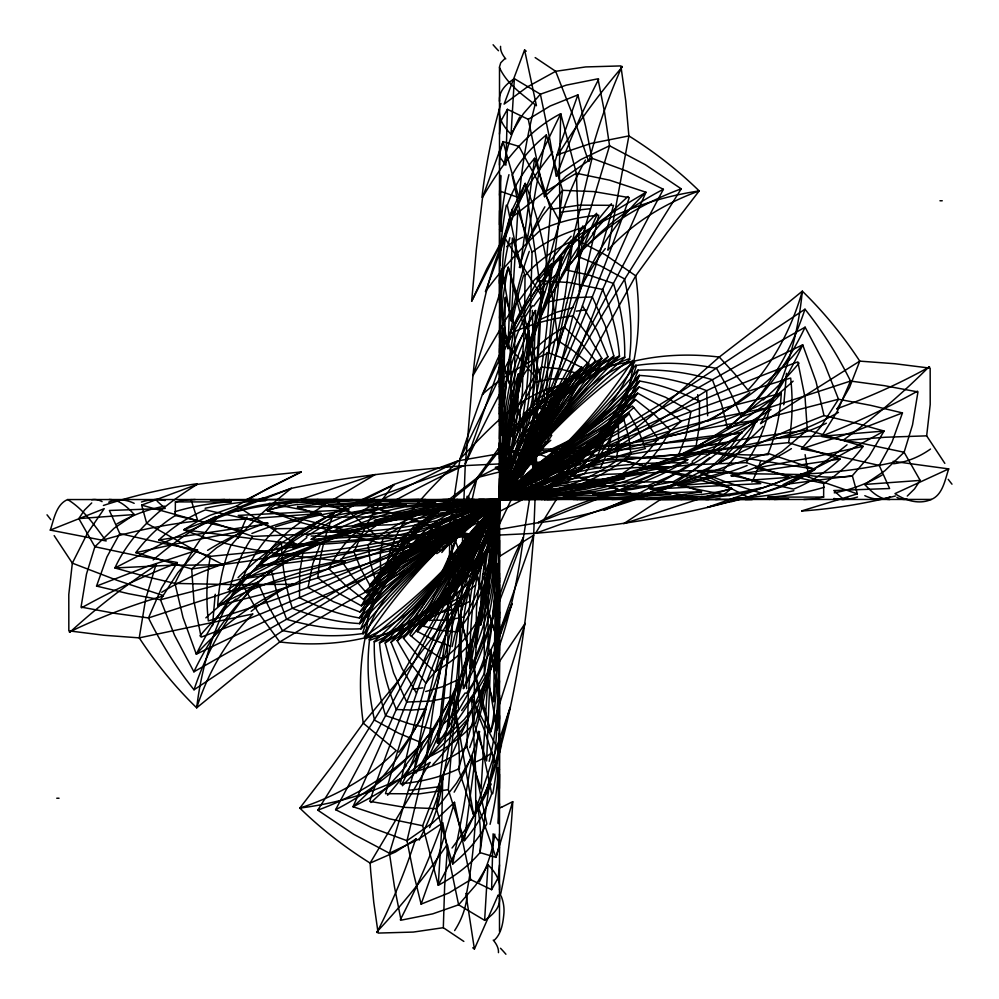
<?xml version="1.0" encoding="UTF-8"?>
<svg xmlns="http://www.w3.org/2000/svg" width="999" height="999" viewBox="0 0 999 999"><rect width="100%" height="100%" fill="white"/><g stroke="black" fill="none" stroke-linecap="round" stroke-linejoin="round"><path stroke-width="1.5" d="M499.5 164.348L499.5 165.085M499.5 898.763C500.149 908.341 491.958 915.571 484.64 920.329L458.616 904.807L449.013 858.853L442.807 822.851L418.394 839.322L389.448 853.233L353.658 834.29L317.782 810.164L395.092 686.575L454.208 584.403L452.197 572.951L451.598 561.688M499.5 742.132L499.5 752.384L471.565 697.739L475.499 768.968L475.849 812.861M499.5 635.664L498.938 680.694L497.165 708.591A715.097 453.608 5.1 0 1 489.148 761.325M499.5 628.908L499.5 624.4M499.5 594.967L499.5 573.164M499.5 578.858L499.5 577.909M499.5 560.239L498.838 621.59L495.704 670.666L488.136 647.065L487.962 601.136L490.759 555.394C485.027 577.122 476.136 598.064 463.911 616.932L447.602 620.117L428.983 620.329M499.5 527.959L499.063 592.557L497.09 638.998L462.674 532.504L465.297 463.786C472.639 391.783 472.914 317.108 499.837 248.951M499.5 471.041L499.512 446.128M499.5 438.761L500.162 377.41L503.296 328.334L510.864 351.935L511.038 397.864L508.241 443.606C513.973 421.878 522.864 400.936 535.089 382.068L551.398 378.883L570.017 378.671M499.5 421.091L499.5 420.142M499.5 414.46L499.5 404.033M499.5 386.089L499.5 399.55M499.5 374.6L499.5 370.092M499.5 363.336L500.062 318.306L501.835 290.409A715.097 453.608 5.1 0 1 509.852 237.675M499.5 256.868L499.5 246.616L471.653 301.261L476.373 249.288L482.579 197.278L503.034 141.621L518.993 146.403L560.039 222.153L559.365 167.944L560.726 113.699C525.874 131.543 501.835 164.198 482.579 197.278M499.5 100.237C498.851 90.684 507.042 83.404 514.36 78.671L540.384 94.193L549.987 140.147L556.193 176.149L580.606 159.678L609.552 145.767L645.342 164.71L681.218 188.836L603.908 312.425L544.792 414.597L546.803 426.049L547.402 437.312M499.5 612.911L497.964 659.939L493.656 701.648L484.39 673.338L484.165 625.249L486.875 577.36C480.219 597.027 470.317 615.646 457.38 631.917L440.709 630.381L422.639 625.986L459.39 561.313L497.215 503.084M499.5 584.54L499.5 586.438M499.5 834.652L499.5 833.915M499.488 280.769L500.024 274.95L501.935 269.156L511.088 320.866L517.907 210.065L532.067 252.21L530.594 305.494L526.473 358.516C536.825 345.629 549.937 335.09 564.423 327.185L576.073 277.447L585.177 227.023C566.171 232.13 547.727 240.16 532.067 252.21M498.676 508.778L497.415 536.725L499.088 541.133L499.912 457.867L501.548 464.61L498.863 506.456M499.5 347.627L499.5 352.572M499.5 446.341L500.062 401.286L501.91 360.002L536.288 466.496L533.666 535.214C528.384 605.968 519.443 676.685 501.173 745.366M499.5 413.511L499.575 406.88L502.085 435.502C506.081 391.171 505.007 343.206 532.642 305.632M499.5 387.125C499.45 351.423 499.438 315.472 505.769 280.207A737.387 501.311 3.7 0 1 508.191 267.208L525.149 319.58L538.911 371.915M499.5 504.158L498.651 574.088C491.745 554.158 497.677 532.305 498.051 511.688A858.553 573.276 6.6 0 1 499.475 499.5A858.553 573.276 6.6 0 0 500.936 487.312C503.134 441.533 504.732 394.917 523.226 352.073L522.452 391.571L518.169 430.631L507.005 464.622L493.119 530.057L480.831 568.369L476.548 607.429L475.774 646.927C493.781 602.759 497.502 554.832 499.138 507.679M499.5 494.842L500.349 424.912L503.346 434.153L497.689 526.173L492.432 567.395L485.077 602.335C479.033 531.468 519.967 467.532 513.923 396.665C505.656 429.195 501.398 462.649 499.712 496.153M499.5 447.29L499.525 442.569L536.288 466.496C538.061 398.826 532.942 329.782 548.426 263.386A755.394 645.404 11.7 0 1 559.715 222.065M499.5 404.957L500.749 343.693L505.344 297.352L514.61 325.662L514.835 373.751L512.125 421.64C518.781 401.973 528.683 383.354 541.62 367.083L558.291 368.619L576.361 373.014L543.456 431.318L508.091 486.638M499.5 617.407L498.276 675.336L493.231 718.793A737.387 501.311 3.7 0 1 490.809 731.792L479.72 698.813A818.193 679.682 -9.4 0 0 472.764 664.235L461.026 620.254L462.674 532.504L479.458 581.593L497.09 638.998L533.666 535.214L499.475 556.431L499.5 551.71M499.5 594.043L499.288 627.459L495.404 592.857L490.971 633.204L484.39 673.338L473.489 694.03L461.65 710.526M499.5 651.373L499.5 646.428M499.5 612.849L499.5 611.875M499.912 457.867L499.088 541.133M499.512 718.231L498.976 724.05L497.065 729.844L487.912 678.134L481.093 788.935L466.933 746.79L468.406 693.506L472.527 640.484C462.175 653.371 449.063 663.91 434.577 671.815L422.927 721.553L413.823 771.977C432.829 766.87 451.273 758.84 466.933 746.79M493.656 701.648L495.404 592.857M505.344 297.352L503.596 406.143L499.712 371.541L499.5 385.177M499.5 318.107L500.699 302.547L507.942 348.688L509.453 339.485A754.095 593.606 10 0 1 523.563 275.274M499.5 680.893L498.301 696.453L491.058 650.312L489.547 659.515A754.095 593.606 10 0 1 475.437 723.726M442.757 777.322L441.533 831.33L438.274 885.301C453.871 876.847 468.506 866.195 480.007 852.597L489.547 783.204L464.872 834.64L438.274 885.301L422.664 825.761C442.532 770.878 468.868 718.843 492.245 665.521C508.578 624.475 517.657 581.281 523.414 537.599L538.748 441.695L550.761 378.284L566.595 302.922M499.5 195.242L500.661 175.374L500.774 231.056L499.5 229.683M499.5 224.75L499.662 210.427L499.5 302.784M499.5 283.454L499.488 280.994M499.45 504.82L499.388 508.066L499.987 490.559M499.488 587.387L499.425 592.12L496.915 563.498C492.919 607.829 493.993 655.794 466.358 693.368M499.5 715.546L499.512 718.006M499.5 774.25L499.338 788.573L499.5 695.304M499.5 803.758L498.339 823.626L498.226 767.944L499.5 769.405M499.463 503.221L499.537 495.779M499.55 494.18L499.575 490.996M499.5 134.091L500.799 121.279L507.392 109.316L528.271 119.331L544.505 196.716L565.946 176.448L591.995 158.292L626.922 171.179L663.386 189.298L539.335 422.814L544.08 440.447M499.5 346.628L500.037 336.725L537.137 378.708L508.279 267.22L473.026 375.562L503.733 323.276M499.5 652.372L498.963 662.275L525.124 623.401L490.721 731.78L461.026 620.254L457.367 671.965L451.048 730.931A750.524 639.747 7.5 0 1 443.057 777.384M499.5 864.909L498.201 877.721L491.608 889.684L470.729 879.669L454.495 802.284L433.054 822.552L407.005 840.708L372.078 827.821L335.614 809.702L459.665 576.186L454.92 558.553M499.5 478.496L499.675 494.917C502.16 439.36 502.46 381.368 528.946 330.831C530.057 390.06 521.003 450.025 497.415 504.645C476.773 556.443 469.093 612.637 470.054 668.169C496.54 617.632 496.84 559.64 499.325 504.083L499.5 520.504M463.836 941.42L443.319 927.696L444.642 886.263L447.639 845.329M507.392 109.316L505.894 165.147L500.499 158.017L499.5 150.936M496.915 563.498L495.704 670.666M502.085 435.502L503.296 328.334M491.608 889.684L493.106 833.853L498.501 840.983L499.5 848.064M434.153 696.503C449.687 641.221 449.325 583.291 449.725 526.348L460.002 459.016L472.352 422.527L482.43 394.305L497.002 360.177L517.532 317.02L532.055 290.384L537.949 280.569L548.963 267.807L566.845 249.438L579.67 237.787L600.212 221.278L614.785 210.989L645.991 192.258L609.715 180.207L576.336 173.239L542.594 193.369L513.261 216.271L536.026 164.635L560.726 113.699L576.336 173.239L578.733 232.38L579.657 291.546L568.131 317.545L558.316 344.081C551.76 289.735 545.329 234.69 525.212 183.391L512.175 209.778L504.02 236.688L486.788 268.881L471.653 301.261M499.325 504.083L498.026 606.755C487.874 576.46 495.866 542.02 497.802 510.776L492.944 534.49M499.675 494.917L500.974 392.245C511.126 422.54 503.134 456.98 501.198 488.224L506.056 464.51M500.974 392.245L498.026 606.755M499.862 265.697L501.061 246.79M499.138 733.303L497.939 752.21M491.058 650.312L486.638 760.938L473.963 723.351L474.537 671.578L477.872 620.017C468.906 635.302 456.83 648.713 442.744 659.452L425.986 648.438L409.827 634.964L450.774 571.391L484.665 521.59M507.942 348.688L512.362 238.062L525.037 275.649L524.463 327.422L521.128 378.983C530.094 363.698 542.17 350.287 556.256 339.548L573.014 350.562L589.173 364.036L552.385 421.303L519.567 470.117M499.063 507.317C500.886 462.412 504.27 417.082 518.256 374.063L517.957 401.873L516.308 424.9M499.937 491.683L499.887 492.794M195.242 499.5L185.302 500.012L175.374 501.91L175.287 515.546C159.803 525.112 146.653 538.111 135.814 552.647L191.708 568.955L247.602 561.163L303.122 551.473L299.675 573.151L299.5 597.689C318.369 607.205 338.499 614.422 359.378 617.944C390.184 589.21 420.579 559.253 455.107 535.114C470.092 526.323 483.828 515.472 496.066 503.171M535.564 310.464L533.104 390.359L533.691 470.267L522.365 424.013L501.91 360.002L465.297 463.786C478.583 435.04 492.669 406.655 507.829 378.858C513.336 354.77 522.477 331.443 535.564 310.464L496.366 384.066L460.002 459.016C489.323 429.108 520.142 392.257 563.761 385.077M707.629 415.721L706.668 390.684C685.177 382.292 662.462 376.685 639.372 375.437C615.784 407.917 584.877 437.387 546.928 451.923C530.144 458.366 512.887 463.424 495.654 468.543L476.985 477.909L446.378 501.573L400.487 539.535L387.45 561.413L377.048 585.289L369.48 610.851L364.96 637.824C337.125 644.455 308.104 645.342 279.745 641.945L237.787 674.288L196.691 707.829C174.975 686.775 155.807 663.149 139.236 637.874L145.642 599.1L156.131 564.223M803.758 499.5L813.698 498.988L823.626 497.09L823.713 483.454C839.197 473.888 852.347 460.889 863.186 446.353L807.292 430.045L751.398 437.837L695.878 447.527L699.325 425.849L699.5 401.311C680.631 391.795 660.501 384.578 639.622 381.056L601.348 416.72L561.763 450.836L550.224 460.302L537.712 467.682L522.952 478.071L509.253 489.735L496.316 502.497L486.238 508.891L501.523 498.151L505.444 493.294M499.15 506.481C497.677 546.49 492.882 586.65 480.744 624.937L481.043 597.127L482.692 574.1M499.175 505.082L499.637 497.265M499.825 493.918L499.388 508.066M499.5 109.078C498.314 118.931 504.295 127.66 511.051 134.191L514.36 78.671M499.5 889.922C500.686 880.069 494.705 871.34 487.949 864.809L484.64 920.329M464.41 840.721L478.721 731.28L491.708 793.718C485.726 810.938 476.223 826.86 464.41 840.721L448.314 789.647L452.859 734.215L459.602 679.095L442.557 686.713L425.674 691.508M534.59 158.279L520.279 267.72L507.292 205.282C513.274 188.062 522.777 172.14 534.59 158.279L550.686 209.353L546.141 264.785L539.398 319.905L556.443 312.287L573.326 307.492M437.262 742.919L438.224 730.694M561.738 256.081L560.776 268.306M501.935 269.156L500.112 299.088L499.5 337.6M497.065 729.844L498.888 699.912L499.5 661.4M503.596 406.143L508.029 365.796L514.61 325.662L525.511 304.97L537.35 288.474M502.547 497.44L472.664 518.806L361.338 605.819L338.786 593.306L317.857 577.859C319.68 555.444 325.15 533.316 334.24 512.749L393.993 484.465L458.291 460.764L525.424 449.238C613.411 449.438 704.22 439.41 781.293 393.269C780.107 413.836 776.186 434.415 768.144 453.459C690.771 474.675 618.793 514.31 538.036 522.702L470.916 534.228C385.414 553.421 296.004 563.923 217.707 605.731C218.893 585.164 222.814 564.585 230.856 545.541C249.063 524.525 269.455 505.407 291.396 488.324C348.102 476.473 405.794 470.641 463.436 465.671L532.117 462.337C593.681 461.638 655.269 458.603 716.233 449.6A737.225 628.321 81.3 0 0 776.423 438.511A531.543 396.103 73 0 0 838.461 412.375M386.9 566.908C392.457 522.752 428.796 490.746 458.291 460.764L384.028 498.601L311.226 539.36L391.021 535.202L470.916 534.228C432.917 527.747 396.378 515.372 360.027 502.934L463.436 465.671C434.79 479.295 406.556 493.793 378.971 509.453C354.957 515.596 331.83 525.524 311.226 539.36M612.1 432.092L607.904 451.361L600.561 467.582C529.67 477.697 469.33 521.303 398.439 531.418M837.037 409.165L849.575 387.325L859.764 361.126C843.193 335.851 824.025 312.225 802.309 291.171C791.87 327.597 773.988 362.3 747.964 390.06L734.44 373.526L719.255 357.055C690.896 353.658 661.875 354.545 634.04 361.176L629.333 387.937L621.615 413.274L611.088 436.9L597.951 458.516L572.927 474.962L543.618 488.823L465.134 529.158C426.198 548.014 390.784 574.125 361.338 605.819C384.028 565.284 414.123 528.933 449.625 498.976L452.048 515.384L456.918 531.406L480.032 517.02L498.089 500.961L482.18 514.985L461.351 527.697L363.561 599.462L345.192 585.039L328.871 568.743L279.395 581.518L229.158 591.658C233.679 572.052 241.196 552.922 252.809 536.388L306.106 534.253L359.078 529.32C346.478 540.234 336.326 553.858 328.871 568.743M485.077 602.335L513.923 396.665M480.744 624.937L518.256 374.063M498.101 508.728L484.852 589.635L470.054 668.169M500.899 490.272L514.148 409.365L528.946 330.831M496.678 517.957L475.774 646.927M502.322 481.043L523.226 352.073M526.748 242.72L535.876 188.736L546.341 134.952C532.654 146.116 520.604 159.553 512.137 175.137L526.748 242.72L542.469 215.859L562.574 190.334L593.906 191.596L629.295 197.64C600.861 280.607 566.708 361.526 528.758 440.571L537.225 447.677C523.364 472.515 506.78 498.888 480.994 512.674L518.006 486.326L506.406 493.294L495.916 503.221L504.22 495.267L512.762 490.109L499.937 499.238M472.252 756.28L463.124 810.264L452.659 864.048C466.346 852.884 478.396 839.447 486.863 823.863L472.252 756.28L456.531 783.141L436.426 808.666L405.094 807.404L369.705 801.36C398.139 718.393 432.292 637.474 470.242 558.429L461.775 551.323C472.877 523.688 498.264 506.193 512.15 480.619L506.281 491.308L498.101 501.023M944.842 463.386L926.66 435.851L930.206 404.495L930.169 368.156L894.929 363.736L859.764 361.126L760.564 423.676C784.277 383.404 797.951 337.612 802.309 291.171L761.213 324.712L719.255 357.055L659.715 409.19L597.951 458.516M434.078 702.347L426.173 758.278C444.18 749.937 460.901 738.398 473.963 723.351M461.775 551.323L424.5 597.976L385.164 642.994L393.581 672.839L406.655 702.035L430.769 701.073L451.835 696.965L443.219 752.659L436.426 808.666L452.659 864.048M537.225 447.677L574.5 401.024L613.836 356.006L605.419 326.161L592.345 296.965L568.231 297.927L547.165 302.035L555.781 246.341L562.574 190.334L546.341 134.952M564.922 296.653L572.827 240.722C554.82 249.063 538.099 260.602 525.037 275.649M435.239 613.923L454.17 609.103L469.955 601.286C478.683 530.244 520.317 468.756 529.045 397.714M508.241 443.606L523.638 366.933L543.169 291.109M490.759 555.394L475.362 632.067L455.831 707.891M463.911 616.932C474.7 534.727 524.3 464.273 535.089 382.068M210.414 556.356C206.331 577.597 206.031 599.462 208.316 620.928C291.795 596.366 372.814 563.786 450.674 524.962L452.709 535.064L405.781 572.864L359.94 612L333.454 601.723L308.042 587.524L312.849 563.611L320.791 543.219L265.784 550.924L210.414 556.356L158.866 539.984C172.44 527.335 188.149 516.883 205.369 509.902L268.057 523.738L158.866 539.984M788.586 442.644C792.669 421.403 792.969 399.538 790.684 378.072C707.205 402.634 626.186 435.214 548.326 474.038L546.291 463.936L593.219 426.136L639.06 387L665.546 397.277L690.958 411.476L686.151 435.389L678.209 455.781L733.216 448.076L788.586 442.644L840.134 459.016C826.56 471.665 810.851 482.117 793.631 489.098L730.943 475.262L840.134 459.016M444.13 569.043C428.047 601.173 397.714 624.2 365.159 638.024C359.353 665.983 359.24 694.942 363.274 723.164L396.216 750.586C369.58 777.484 335.701 796.503 299.825 808.079C321.141 828.933 344.867 847.264 370.117 863.086L395.379 852.06L416.183 838.848M457.38 631.917C471.004 539.048 527.996 459.952 541.62 367.083M443.319 927.696L413.336 932.067L378.122 933.078L373.763 902.447L370.729 871.827L370.117 863.086L430.132 762.349C390.884 787.212 345.829 802.297 299.825 808.079L332.155 766.033L363.274 723.164L413.686 662.175L461.238 599.05L476.96 573.563L490.01 543.893L528.221 464.348C554.557 422.202 584.677 378.246 633.841 360.976C639.647 333.017 639.76 304.058 635.726 275.836L666.845 232.967L699.175 190.921C677.859 170.067 654.133 151.736 628.883 135.914L590.958 143.444L557.092 154.857M454.158 702.909L473.788 815.609L510.289 707.18C498.988 743.531 493.906 782.604 473.788 815.609L458.441 768.955L474.188 716.745L492.245 665.521L477.859 689.26M454.695 499.5L382.33 500.487L328.371 504.707L352.11 512.924L398.064 512.712L443.781 509.29C422.165 515.534 401.448 525.037 382.942 537.862L380.282 554.532L380.681 573.351M544.305 499.5L616.67 498.513L670.629 494.293L646.89 486.076L600.936 486.288L555.219 489.71C576.835 483.466 597.552 473.963 616.058 461.138L618.718 444.468L618.319 425.649M459.665 576.186C437.15 604.682 407.405 627.222 374.3 642.032C373.776 666.97 378.084 691.845 385.577 715.571L410.202 724.013L433.341 729.158L407.005 840.708L413.361 872.527L421.103 904.132L448.901 892.969L470.729 879.669M539.335 422.814C561.85 394.318 591.595 371.778 624.7 356.968C625.224 332.03 620.916 307.155 613.423 283.429L588.798 274.987L565.659 269.842L591.995 158.292L585.639 126.473L577.897 94.868L550.099 106.031L528.271 119.331M633.841 360.976L607.03 366.296L581.73 374.625L558.229 385.739L536.8 399.425L500.149 446.341L477.322 477.572L468.456 496.491C463.798 513.836 459.203 531.231 453.221 548.189C439.747 586.525 411.313 618.356 379.558 642.919C381.418 665.846 387.525 688.299 396.316 709.515L353.009 806.742L389.285 818.793L422.664 825.761M67.632 499.562C84.053 509.44 94.855 525.961 106.156 540.958L50.287 530.094C53.958 519.48 56.044 504.408 67.632 499.562L931.368 499.438C942.956 494.592 945.042 479.52 948.713 468.906L893.031 461.313M544.505 196.716L559.865 145.479L577.897 94.868M454.495 802.284L439.135 853.521L421.103 904.132M361.051 629.12A857.641 818.356 49.6 0 1 441.72 545.729L423.938 541.408C396.103 564.785 374.5 595.242 360.664 628.783C335.676 630.019 310.589 626.311 286.626 619.293L277.347 594.517L271.453 570.978L160.489 599.75L128.421 593.668L96.541 586.088L106.968 556.893L119.768 533.566L109.39 510.477L165.21 508.466L157.13 501.161M637.949 369.88A857.641 818.356 49.6 0 1 557.28 453.271L575.062 457.592C602.897 434.215 624.5 403.758 638.336 370.217C663.324 368.981 688.411 372.689 712.374 379.707L721.653 404.483L727.547 428.022L838.511 399.25L870.579 405.332L902.459 412.912L892.032 442.107L879.232 465.434L889.61 488.523L833.79 490.534L841.87 497.839M476.985 477.909L472.302 498.788L470.841 520.217L421.241 554.145L370.529 586.438L360.964 569.218L354.121 552.222C363.586 527.647 377.222 504.745 393.993 484.465M466.87 719.967C435.04 755.931 396.066 785.489 353.009 806.742C398.501 767.582 428.958 713.398 443.244 655.456L436.875 669.68L425.824 683.091L411.963 733.129L400.249 783.828C420.254 782.005 440.197 777.522 458.441 768.955M509.078 460.477L489.922 538.523M505.082 493.818L497.764 502.122L518.031 472.127L601.81 358.341L588.836 336.276L573.176 315.909L587.037 265.871L598.751 215.172C578.746 216.995 558.803 221.478 540.559 230.045C520.242 248.701 501.848 269.418 485.414 291.571L525.212 183.391L541.545 295.841L504.02 236.688M454.208 584.403C431.356 609.914 401.698 628.983 369.48 640.396C366.383 667.007 368.606 694.055 374.525 720.129L398.801 733.278L422.527 743.156L389.448 853.233L394.455 886.762L401.036 920.191L432.704 913.86L458.616 904.807L475.686 885.189L487.949 864.809M544.792 414.597C567.644 389.086 597.302 370.017 629.52 358.604C632.617 331.993 630.394 304.945 624.475 278.871L600.199 265.722L576.473 255.844L609.552 145.767L604.545 112.238L597.964 78.809L566.296 85.14L540.384 94.193L523.314 113.811L511.051 134.191M416.508 693.194L401.935 668.331L391.059 642.245L428.858 595.279L465.284 547.29L475.362 549C438.636 627.847 408.116 709.652 385.514 793.668L419.418 793.855L448.314 789.647M582.492 305.806L597.065 330.669L607.941 356.755L570.142 403.721L533.716 451.71L523.638 450C560.364 371.153 590.884 289.348 613.486 205.332L579.582 205.145L550.686 209.353M91.733 502.947L84.465 510.102L78.834 518.593L94.88 546.74L135.951 555.432L177.31 562.499L161.526 588.011L148.489 617.944C161.064 643.418 176.261 667.619 194.018 689.797C207.168 649.949 228.521 612.537 257.754 582.292L268.431 606.281L282.417 630.544C308.679 635.901 335.876 637.437 362.45 633.566C372.914 601.011 391.046 570.741 415.871 547.102L427.41 548.863L438.723 549.188M907.267 496.053L914.535 488.898L920.166 480.407L904.12 452.26L863.049 443.568L821.69 436.501L837.474 410.989L850.511 381.056C837.936 355.582 822.739 331.381 804.982 309.203C791.832 349.051 770.479 386.463 741.246 416.708L730.569 392.719L716.583 368.456C690.321 363.099 663.124 361.563 636.55 365.434C626.086 397.989 607.954 428.259 583.129 451.898L571.59 450.137L560.277 449.812M500.824 633.016L490.634 662.649L479.72 698.813L464.423 719.305L447.277 735.489M302.947 579.482A602.872 507.117 69.4 0 0 293.394 584.29L234.203 584.627L174.987 583.416L144.818 576.311L114.922 567.969L165.347 542.045L216.558 518.119C200.012 538.011 186.064 560.039 174.987 583.416L183.017 617.544L196.291 654.17L292.332 608.316C313.823 616.708 336.538 622.315 359.628 623.563C373.151 584.952 395.154 549.288 424.038 520.279L433.841 531.98L445.117 542.27L458.454 534.14L474.213 522.789L488.898 510.164L500.462 498.489L497.002 502.06M526.248 51.199L524.587 49.95L504.095 104.146L527.385 86.888L555.681 71.304L585.664 66.933L620.879 65.922L625.749 100.924L628.883 135.914L607.842 250.175C632.542 222.977 664.772 203.334 699.175 190.921C654.707 197.59 611.326 213.237 573.926 238.399L605.332 254.832L635.726 275.836L597.764 344.043L562.986 413.811M364.96 637.824C380.744 588.161 423.663 556.58 465.134 529.158M639.372 375.437C624.949 412.987 602.235 447.377 572.927 474.962L706.668 390.684L802.709 344.83L815.983 381.456L824.013 415.584L854.182 422.689L884.078 431.031L869.118 456.331L852.334 475.711L782.991 484.677L833.953 458.853L884.078 431.031L830.231 435.564L776.31 437.999M579.657 291.546C594.143 254.108 617.12 220.105 645.991 192.258L602.684 289.485L545.941 437.562C563.561 405.094 589.11 377.098 619.442 356.081C617.582 333.154 611.475 310.701 602.684 289.485L569.43 282.555L537.949 280.569M634.04 361.176C621.166 394.106 599.188 425.249 567.507 442.245M512.15 480.619L504.557 490.946L490.372 513.898L486.85 518.381L491.97 508.803L498.651 500.374L484.527 517.257L472.402 538.436L403.459 638.236L418.194 656.081L434.577 671.815M463.436 688.536L494.867 613.611L523.414 537.599C496.703 585.339 491.945 641.87 463.436 688.536L458.129 607.317L449.725 526.348C459.89 550.224 467.132 575.449 469.955 601.286M539.398 319.905L550.049 297.09L562.175 274.787M459.602 679.095L448.951 701.91L436.825 724.213M472.752 947.801L474.413 949.05L498.176 895.017L498.776 896.14M496.54 504.095L494.118 507.604L498.289 500.861L490.484 513.024L500.249 498.688L493.981 505.257M502.46 494.905L504.882 491.396L501.098 497.677L493.918 505.182M528.221 464.348C545.991 424.9 571.016 388.736 601.81 358.341C561.987 382.217 526.585 413.361 497.639 449.65L514.048 451.623L530.169 456.019L518.156 477.06L505.144 493.606M494.243 940.246C501.398 933.803 503.046 922.914 503.896 913.635A507.33 138.099 -1.9 0 0 501.136 896.003M435.052 584.665L444.617 568.968L473.838 537.612L484.952 522.914L494.93 507.48L491.733 504.408L472.839 517.482L451.91 535.589L436.014 552.497L417.957 547.252L400.487 539.535M119.768 533.566L163.374 543.456L197.59 550.049L177.884 572.614L160.489 599.75L174.525 635.227L193.893 671.815C212.238 633.241 238.524 598.289 271.453 570.978M879.232 465.434L835.626 455.544L801.41 448.951L821.116 426.386L838.511 399.25L824.475 363.773L805.107 327.185C786.762 365.759 760.476 400.711 727.547 428.022M497.265 504.033L501.735 494.967M496.378 505.794L453.234 590.709C466.908 580.282 478.134 566.683 485.801 551.286A624.637 474.7 15.6 0 0 489.897 538.511M502.347 493.768L545.766 408.291C532.092 418.718 520.866 432.317 513.199 447.714A624.637 474.7 15.6 0 0 509.103 460.489M496.128 506.343L447.39 599.063C460.676 591.558 472.315 581.056 480.831 568.369M502.872 492.657L551.61 399.937C538.324 407.442 526.685 417.944 518.169 430.631M490.097 518.356L493.244 512.075M505.756 486.925L508.903 480.644M509.727 479.021L534.79 431.88L557.617 392.182L538.561 401.561L523.426 413.936M489.273 519.98L464.21 567.12L441.383 606.818L460.439 597.439L475.574 585.064M746.191 462.612C757.804 446.078 765.321 426.948 769.842 407.342L719.605 417.482L670.129 430.257C662.674 445.142 652.522 458.766 639.922 469.68L692.894 464.747L746.191 462.612L788.673 477.347C748.713 497.764 703.109 499.025 659.228 499.5M547.165 302.035L567.944 267.033L593.144 233.991M451.835 696.965L431.056 731.967L405.856 765.009M379.383 642.744A1058.84 1028.208 37.8 0 0 458.341 555.107L474.662 528.583L495.067 504.108M619.617 356.256A1058.84 1028.208 37.8 0 0 540.659 443.893L524.338 470.417L514.885 482.704L502.834 496.053L520.267 474.725L533.716 451.71L522.402 466.208M444.992 567.457L449.238 559.502L458.316 555.094M493.556 505.706L496.303 501.985L500.362 498.963M498.988 500.374L543.931 432.455L582.754 368.119L565.496 359.153L548.663 352.872C524.537 362.999 502.172 377.172 482.43 394.305M523.214 310.227L509.315 334.003C529.383 324.438 551.086 318.381 573.176 315.909M523.638 450L540.884 423.976L560.739 399.612M475.362 549C453.821 585.264 424.987 617.17 391.059 642.245M500.024 498.626L498.364 500.699M359.378 617.944C380.057 583.341 408.141 553.159 441.383 530.344L448.776 538.698M639.622 381.056C618.943 415.659 590.859 445.841 557.617 468.656L550.224 460.302M519.28 300.187L534.577 279.695L551.723 263.511M491.496 511.813L501.473 496.403M490.571 500.099C528.146 498.051 565.771 493.494 602.06 483.229L571.915 484.34L546.353 487.425A675.386 433.279 77.5 0 0 533.741 489.797L465.259 509.215A675.386 433.279 77.5 0 1 452.622 511.488L427.085 514.66L396.94 515.771C431.093 506.793 466.533 500.474 501.623 499.475M254.358 501.448L265.697 500.511L267.058 499.5M744.642 497.552L733.303 498.489L731.942 499.5M257.53 567.157C268.644 549.55 283.129 533.928 300.512 522.39L352.822 536.675M497.539 502.572L504.383 492.057M741.47 431.843L731.83 445.529L721.34 457.554L710.177 467.907L698.488 476.61L650.624 491.933M494.055 507.867L504.945 491.133M496.653 503.833L498.701 500.799M498.289 501.348L501.236 496.878L500.112 498.738M502.347 495.167L472.402 538.436L479.37 534.328L485.339 529.32C464.235 569.767 436.538 606.793 403.459 638.236M497.065 503.184L498.851 500.487M528.758 440.571C550.012 408.341 576.972 379.807 607.941 356.755M494.118 507.604L504.882 491.396M470.242 558.429C448.401 592.295 419.118 621.291 385.164 642.994M505.132 491.046L490.484 513.024L493.381 508.703M500.299 498.201L508.516 485.976M359.628 623.563C379.707 592.594 406.905 566.183 438.848 547.602L292.332 608.316C285.652 587.162 281.905 565.072 281.493 542.882L307.505 526.948L334.24 512.749C291.184 537.912 251.648 569.168 217.707 605.731L268.144 592.894L317.857 577.859M494.617 506.868L486.85 518.381M504.383 492.132L505.619 490.297M505.806 490.047L507.38 487.687M498.414 501.211L497.864 501.96M505.219 490.846L509.577 484.415M508.179 486.513L510.551 482.979M506.668 488.698L508.116 486.55M488.361 516.121L492.332 510.302M490.01 543.893C465.197 581.368 433.641 614.373 397.19 640.659L410.164 662.724L425.824 683.091M489.423 514.585L455.069 566.545L416.246 630.881L433.504 639.847L450.337 646.128C453.583 628.621 452.797 610.464 448.676 593.169M509.353 484.677L511.026 482.242M487.974 516.758L489.647 514.323M489.435 514.86L397.19 640.659C424.662 607.829 445.816 569.78 459.428 529.195L464.872 535.626L468.831 542.981L480.844 521.94L493.856 505.394M564.423 327.185L580.806 342.919L595.541 360.764L514.335 477.41M511.038 482.267L513.998 478.009M487.962 516.733L485.002 520.991M510.526 482.867L519.967 469.53M514.41 477.372L517.844 472.527M484.59 521.628L481.156 526.473M359.94 612C383.978 577.335 415.01 547.527 450.674 524.962M639.06 387C615.022 421.665 583.99 451.473 548.326 474.038M508.778 479.807L515.209 472.052L523.001 465.322L515.097 480.069L504.208 494.455M490.222 519.193L483.791 526.948L475.999 533.678L486.525 514.972L500.449 498.501L497.714 501.148M518.194 471.99L522.127 466.62M480.806 527.01L476.873 532.38M505.019 493.743L503.446 495.704C543.406 465.871 586.388 439.572 628.471 412.562L638.036 429.782L644.879 446.778C627.584 450.636 609.502 450.487 592.17 446.878M500.586 497.789L505.531 493.381M476.598 532.792L465.284 547.29L478.733 524.275L496.116 502.972M565.659 269.842C591.745 236.189 625.611 208.828 663.386 189.298M433.341 729.158C407.255 762.811 373.389 790.172 335.614 809.702M494.717 504.757L488.773 513.011L483.229 523.626C497.302 509.727 501.698 489.273 515.771 475.374L508.366 488.823L497.877 501.248M498.101 501.61L493.469 505.619M505.519 492.894L512.674 482.979L519.393 470.267L498.026 472.327L477.322 477.572M550.362 399.4A662.524 596.615 32.8 0 1 501.623 497.115C517.032 481.493 534.552 467.432 553.883 456.73L558.116 447.627L565.946 443.156M495.816 503.459L486.326 516.021L479.607 528.733L475.412 512.162L468.456 496.491M824.013 415.584C769.48 436.501 717.981 463.873 665.334 488.811C708.303 462.749 747.652 430.631 781.293 393.269L730.856 406.106L681.143 421.141L660.214 405.694L637.662 393.181L542.082 467.594L528.896 475.112L516.57 483.816L498.938 500.099L500.399 498.464M505.207 493.394L500.324 498.601L502.347 496.615M494.992 502.584L491.558 505.107L500.487 498.513L495.904 503.196M503.271 495.666L523.663 478.022L546.291 463.936L532.117 475.661M466.883 523.339L452.709 535.064L475.337 520.979L496.078 503.084M503.346 495.529L500.899 497.977M681.143 421.141L668.169 432.892L654.258 440.035L697.464 424.662A599.75 503.983 72.5 0 0 707.267 420.492C744.043 402.522 776.71 376.423 802.709 344.83C782.766 388.761 754.345 428.858 719.168 461.9M363.561 599.462C394.006 565.446 430.207 536.663 470.067 514.46L465.247 520.591L461.351 527.697L480.507 512.962M635.439 399.538C604.994 433.554 568.793 462.337 528.933 484.54L533.753 478.409L537.649 471.303L635.439 399.538L653.808 413.961L670.129 430.257M497.889 500.624C495.317 502.772 503.683 496.203 501.111 498.376M502.035 496.903L515.996 479.508L526.598 460.564L519.63 464.672L513.661 469.68C534.765 429.233 562.462 392.207 595.541 360.764M496.815 502.26L496.353 502.734L497.127 501.935M502.435 496.491C499.375 499.687 503.696 495.092 501.873 497.065M501.61 497.34L504.483 494.455M502.447 496.64L501.498 497.614M498.738 500.299L499.825 499.275L498.876 500.162M501.748 497.077L496.703 502.435L497.989 501.111M501.261 497.614L499.113 499.812M560.963 399.625L588.811 373.988L613.836 356.006M501.398 497.539L500.661 498.326M576.473 255.844C605.556 225.737 642.02 203.222 681.218 188.836M422.527 743.156C393.444 773.263 356.98 795.778 317.782 810.164M500.549 498.464L507.442 493.893L503.521 496.765M497.502 501.386L498.164 500.736M500.911 498.039L519.005 482.43L537.649 471.303L518.493 486.038M488.911 506.968L435.214 545.904L366.633 592.981L352.597 577.01L340.996 560.202C351.311 545.654 364.36 533.041 379.433 523.501A1002.059 897.352 82.1 0 1 353.721 525.874L314.972 528.134L276.099 528.733C261.376 542.682 250.299 560.152 242.495 578.796L273.589 574.25M509.215 492.694L563.786 453.096L632.367 406.019L646.403 421.99L658.004 438.798C647.689 453.346 634.64 465.959 619.567 475.499A1002.059 897.352 82.1 0 1 645.279 473.126L684.028 470.866L722.901 470.267C737.624 456.318 748.701 438.848 756.505 420.204L725.411 424.75M500.099 498.926L500.824 498.239M550.636 434.515L534.215 450.899L516.72 472.34L504.07 491.52L507.342 494.717L522.489 484.29L536.863 472.764L567.357 442.657L582.854 432.729M504.82 499.413L508.429 498.901L438.286 503.796L418.631 506.643L382.667 515.184L352.547 525.998L392.083 524.712L431.081 519.73L464.785 507.742L529.92 492.495L551.223 485.751L567.919 479.27L606.917 474.288L646.453 473.002C602.784 492.332 554.832 496.978 507.667 499.038M505.444 493.618L518.469 483.341L532.991 475.037L526.498 483.041L518.943 489.697M495.641 503.309C457.018 530.844 416.371 556.068 375.212 579.882L370.217 561.725L368.132 544.78C384.016 531.293 402.36 520.791 421.89 513.598A948.788 789.872 82.9 0 1 374.001 516.495M493.556 505.382L480.531 515.659L466.009 523.963L472.502 515.959L480.057 509.303M281.493 542.882C246.066 573.826 217.07 611.987 196.291 654.17C223.164 624.288 256.393 600.062 293.419 584.328M236.388 599.687L268.694 573.376L303.122 551.473M504.408 494.642L505.931 493.294M494.592 504.358L483.366 513.149L470.841 520.217L479.732 513.648M762.612 399.313L730.306 425.624L695.878 447.527M289.26 541.508L305.457 528.921L325.899 517.182L365.921 509.765L406.193 504.632C370.242 496.803 333.341 501.623 297.415 507.205L325.899 517.182L374.026 516.958M709.74 457.492L693.543 470.079L673.101 481.818L633.079 489.235L592.807 494.368C628.758 502.222 665.659 497.352 701.585 491.795L673.101 481.818L624.974 482.042M479.882 512.712C491.52 501.773 507.48 497.227 519.118 486.288M514.323 488.961L566.408 453.633L623.788 419.118L628.783 437.275L630.869 454.22C614.984 467.707 596.64 478.209 577.11 485.402A948.788 789.872 82.9 0 1 624.999 482.505M505.906 493.469L514.135 487.462L523.151 482.542M501.573 498.051L500.774 498.663M467.282 523.051L472.539 518.968M531.718 475.949L526.461 480.032M523.414 482.43L528.159 478.783L511.488 475.062L495.654 468.543M508.029 499.35L457.867 500.162L462.312 502.047L473.963 501.598L547.827 495.704L586.538 489.085L624.575 478.446L587.499 479.72L550.973 484.64C566.171 476.511 579.42 464.81 589.422 450.786L505.706 496.216M504.757 58.754L500.749 62.75L499.5 66.908L499.5 931.368M473.064 518.606L477.809 515.034M525.936 480.394L507.979 493.531M521.191 483.966L523.576 482.18M431.081 519.73C418.618 528.683 408.479 540.721 401.398 554.32L486.026 506.643M567.919 479.27C580.382 470.317 590.521 458.279 597.602 444.68L512.974 492.357M478.434 514.597L489.785 506.306M520.566 484.403L514.035 489.235M475.849 516.458L488.586 507.105M478.783 514.31L486.163 508.978M514.298 488.998L542.082 467.594L534.64 463.873L528.109 458.641C568.294 443.918 605.681 421.615 637.662 393.181C612.474 430.419 580.419 462.974 543.618 488.823M512.2 490.521L518.006 486.326M485.089 509.74L486.888 508.454M511.625 490.971L513.911 489.26M461.238 599.05C433.216 619.967 399.687 633.029 365.159 638.024M480.994 512.674L487.637 507.917M511.363 491.083L505.444 495.304M515.709 487.974L508.528 493.119M485.601 509.365L487.912 507.717M488.673 507.167L491.021 505.469M489.073 506.893L490.234 506.068M490.472 505.881L493.556 503.696M486.238 508.891L496.016 501.96M502.984 497.04L512.762 490.109M506.793 494.418L510.414 491.895M493.693 503.608L507.704 493.818M511.588 491.146L496.478 501.548M491.558 505.107L501.935 497.814M495.879 502.035L507.442 493.893M495.479 502.235L504.37 496.116M497.689 500.774L501.311 498.226M501.623 498.014L503.746 496.528M491.296 505.182L496.753 501.373M499.175 499.725L497.477 500.849M502.247 497.627L504.982 495.729M194.018 689.797L315.384 609.04L415.871 547.102M804.982 309.203L683.616 389.96L583.129 451.898M306.306 536.388L328.746 522.877L352.11 512.924L393.731 506.88L435.539 502.759L406.88 499.762L419.205 499.5M692.694 462.612L670.254 476.123L646.89 486.076L605.269 492.12L563.461 496.241L592.12 499.238L579.795 499.5M687.774 459.64C642.207 490.209 585.352 495.279 538.036 522.702L613.498 492.657L687.774 459.64L606.493 456.056L525.424 449.238C549.4 458.916 574.737 465.509 600.561 467.582M332.63 500.124L375.262 474.475L267.32 510.689L300.512 522.39M197.19 484.378C163.786 505.119 131.606 531.418 114.922 567.969L169.081 565.322L223.239 564.797L189.048 547.102L146.666 523.289L141.646 505.119L197.19 484.378L249.201 477.31L301.211 471.94L246.616 499.587L303.396 499.5M302.959 579.52L345.329 561.525C290.697 555.781 235.065 550.799 183.791 529.745L196.753 521.903L209.927 515.372L236.726 505.956L268.831 487.824L301.211 471.94M109.078 499.5C119.53 499.413 127.66 507.417 134.316 514.547L114.136 528.246L94.88 546.74L86.476 574.125L81.044 607.067L114.735 613.349L148.489 617.944L257.754 582.292M889.922 499.5C879.47 499.587 871.34 491.583 864.684 484.453L884.864 470.754L904.12 452.26L912.524 424.875L917.956 391.933L884.265 385.651L850.511 381.056L741.246 416.708M193.893 671.815L423.938 541.408M805.107 327.185L575.062 457.592M175.287 515.546L243.182 530.856L216.696 547.702L191.708 568.955L193.918 601.186L201.136 637.125C283.379 606.655 363.386 570.392 441.383 530.344M823.713 483.454L755.818 468.144L782.304 451.298L807.292 430.045L805.082 397.814L797.864 361.875C715.621 392.345 635.614 428.608 557.617 468.656M479.308 510.277L432.867 536.613L393.818 560.551L402.585 541.058L414.51 525.399L432.38 517.457L450.674 510.864L488.261 501.411C461.188 505.581 433.753 506.88 406.393 506.58C380.357 511.476 354.87 519.805 331.431 532.23C390.709 532.654 450.586 522.302 504.595 497.277C555.869 475.299 611.987 466.446 667.569 466.77C617.819 495.029 559.652 496.303 504.083 499.288L606.743 497.302L592.607 492.42L582.33 492.382L546.403 493.656L510.739 497.589L548.326 488.136L566.62 481.543L584.49 473.601L596.415 457.942L605.182 438.449L566.133 462.387L519.692 488.723M480.906 509.415L487.1 506.093M511.9 492.907L518.094 489.585M493.294 502.784L409.578 548.214C419.58 534.19 432.829 522.489 448.027 514.36L411.501 519.28L374.425 520.554L412.462 509.915L451.173 503.296L536.688 496.953L541.133 498.838L457.867 500.162M488.211 505.494L493.856 502.497M505.144 496.503L510.789 493.506M298.251 554.532L320.791 543.219M492.757 503.059L506.243 495.941M700.749 444.468L678.209 455.781M495.029 501.86L427.56 536.451C466.82 494.955 532.18 504.045 571.44 462.549L503.971 497.14M415.596 565.322L346.828 602.06L279.745 641.945L257.73 611.813L240.309 580.332C216.271 618.781 201.973 662.899 196.691 707.829C208.004 672.864 226.548 639.797 252.922 613.96L139.236 637.874L104.071 635.264L68.831 630.844L68.794 594.505L72.34 563.149L87.338 533.416L104.221 508.653L50.287 530.094M948.713 468.906L894.979 493.618C905.431 500.686 919.28 504.82 931.368 499.438M252.809 536.388L210.327 521.653C250.162 501.298 295.617 499.987 339.373 499.5M379.558 642.919C416.62 627.384 450.262 603.633 476.96 573.563L396.316 709.515L412.162 710.039L425.162 708.978M96.541 586.088L146.703 566.695L197.59 550.049M902.459 412.912L852.297 432.305L801.41 448.951M619.442 356.081C581.293 370.741 546.353 393.818 518.219 423.501L530.119 432.954L540.684 443.906M499.5 808.004L501.798 807.092M502.06 806.992L512.687 801.673L495.966 857.379L480.007 852.597M263.049 498.289L291.396 488.324L183.791 529.745L296.453 544.393L368.793 538.961L466.883 536.625L535.564 533.291C601.448 527.659 667.207 518.743 731.131 501.398M698.488 476.61L731.68 488.311L623.688 523.688L662.275 498.364L701.398 494.28M852.334 475.711L857.354 493.881L801.747 510.889M276.099 528.733L238.237 515.397L348.801 509.79L302.547 501.648L318.107 499.5M722.901 470.267L760.763 483.603L650.199 489.21L696.453 497.352L680.893 499.5M135.814 552.647L189.385 541.058L243.182 530.856M863.186 446.353L809.615 457.942L755.818 468.144M331.431 532.23L399.862 517.794L468.581 504.845M667.569 466.77L599.138 481.206L520.579 495.891M630.869 454.22C538.249 469.73 460.751 529.27 368.132 544.78M616.058 461.138C534.028 473.563 464.972 525.437 382.942 537.862M443.781 509.29L386.438 521.628L339.048 533.716A1413.31 1374.224 75.3 0 0 292.058 547.477M555.219 489.71L612.562 477.372L659.952 465.284A1413.31 1374.224 75.3 0 0 706.942 451.523M352.547 525.998L478.421 503.109M646.453 473.002L510.739 497.589M471.903 504.258L488.261 501.411M481.106 502.659L517.894 496.341M624.575 478.446L374.425 520.554M602.06 483.229L396.94 515.771M297.602 504.72L336.725 500.636L399.55 499.5M278.983 499.8L283.454 499.5M720.017 499.2L715.546 499.5M844.18 440.484L885.151 437.25L926.66 435.851M519.805 496.978L564.797 494.842L574.088 498.189L424.912 500.811L434.203 504.158L479.195 502.022M78.834 518.593L134.316 514.547M920.166 480.407L864.684 484.453M729.832 495.679L677.959 485.576L788.673 477.347M269.168 503.321L321.041 513.424L210.327 521.653M495.591 499.787L503.409 499.213M229.595 499.5L231.056 501.923L175.374 501.91M302.547 501.648L374.9 499.5M696.453 497.352L624.4 499.5M769.317 499.5L767.944 497.077L823.626 497.09M493.356 499.937L491.683 500.037M505.644 499.063L507.317 498.963M495.566 499.5L478.496 499.537L494.917 499.712L450.611 502.485L406.393 506.58L392.257 501.698L435.364 500.049L484.415 499.512M606.743 497.302L563.636 498.951L514.585 499.488M494.917 499.712L392.257 501.698M592.807 494.368L701.585 491.795M406.193 504.632L297.415 507.205M563.461 496.241L670.629 494.293M435.539 502.759L328.371 504.707M246.616 499.587L252.472 499.5M857.354 493.881L801.161 474.525L749.45 473.738L697.689 471.278L752.384 499.413L746.528 499.5M496.903 499.575L541.133 498.838M695.604 499.5L752.384 499.413M505.107 499.263L520.504 499.463L503.434 499.5M490.996 499.625L494.18 499.587M451.998 499.512L401.286 500.511L360.027 502.934L466.883 536.625L442.569 499.612L474.6 499.512M547.002 499.488L597.714 498.489L638.973 496.066L532.117 462.337L638.973 496.066L535.564 533.291L556.431 499.388L524.4 499.488M425.836 499.5L371.553 500.074L387.125 499.5M544.18 499.5L545.117 499.5M573.164 499.5L627.447 498.926L611.875 499.5M574.088 498.189L424.912 500.811M302.148 499.5L337.6 499.562M594.967 499.5L662.275 498.364L646.428 499.5M705.719 499.5L708.666 499.5M693.893 499.5L661.4 499.438M746.078 499.5L745.179 499.5M456.705 499.5L457.642 499.5M541.358 499.5L542.295 499.5M576.96 499.5L577.909 499.5M421.091 499.5L422.04 499.5M252.922 499.5L253.821 499.5M352.572 499.5L336.725 500.636L379.145 538.536L267.32 510.689M733.303 498.489L788.573 498.763L774.25 499.5M224.75 499.5L210.427 500.237L265.697 500.511M702.26 451.323L815.209 469.255C783.253 491.545 744.005 497.165 707.304 507.392L815.209 469.255L768.144 453.459M649.088 467.27L619.805 459.627L731.68 488.311M141.646 505.119L197.777 520.741L190.996 499.5M750.099 489.685L725.861 481.893L697.689 471.278M163.262 595.541L117.333 580.419L72.34 563.149L54.158 535.614M499.5 190.996L518.956 197.665L503.034 141.621L499.999 152.61L499.5 163.986M236.726 505.956L296.453 544.393L282.58 547.44A746.952 638.249 77.1 0 0 223.039 564.148M535.164 57.58L555.681 71.304L573.076 115.859L588.548 161.338M536.8 399.425L546.59 421.054M499.5 67.632C506.993 84.103 522.652 94.855 536.426 105.707L524.587 49.95M471.565 697.739L484.315 729.969L494.98 762.312M476.323 801.298L495.966 857.379L499.001 846.39L499.5 835.014M465.846 893.456L474.413 949.05M500.349 424.912L498.651 574.088M499.5 100.424L499.5 101.523M499.5 413.311L499.5 425.836M499.5 442.744L499.5 458.678M499.5 540.322L499.5 556.256M499.5 599.45L499.5 617.719M499.5 579.795L499.5 582.642M499.5 897.477L499.5 898.576M907.354 499.225A371.216 72.79 88.7 0 1 896.915 497.377M890.296 496.79A413.411 108.367 86.6 0 1 864.822 495.654M848.051 498.151A438.399 66.746 -89.4 0 1 841.845 499.475M857.554 496.99A453.534 144.193 88.2 0 1 833.903 498.451M809.078 477.372A520.467 45.067 -89.2 0 1 805.107 454.607M141.446 502.01A453.534 144.193 88.2 0 1 165.097 500.549M150.949 500.849A438.399 66.746 -89.4 0 1 157.155 499.525M108.704 502.21A413.411 108.367 86.6 0 1 134.178 503.346M91.646 499.775A371.216 72.79 88.7 0 1 102.085 501.623M465.184 529.283A1239.01 1206.655 67.9 0 1 317.769 577.522M543.556 488.711A1218.917 1186.312 59.7 0 1 681.281 421.478M629.095 413.698A663.623 604.37 64.3 0 1 495.292 467.295M369.493 585.601A706.817 649.362 41.9 0 1 477.734 478.833M762.861 426.386A556.83 427.385 56.7 0 1 719.904 462.962M742.082 432.767A994.742 936.225 61.1 0 1 603.983 509.715M604.245 510.277A956.193 826.71 62.4 0 1 650.786 492.332M847.027 444.805A595.966 464.435 65.6 0 1 783.803 486.351M928.97 366.845A822.776 758.903 63.2 0 1 843.705 439.81M783.253 485.489A777.185 670.429 78.5 0 1 731.218 501.748M895.441 495.979A793.993 651.236 85.5 0 1 801.76 511.026M893.243 462.462A770.816 628.558 84.5 0 1 801.136 474.088M930.519 449.038A433.366 183.154 78 0 1 893.518 463.748M852.347 476.123A517.944 293.781 -89.5 0 1 801.186 474.05M929.532 366.883A720.991 655.356 77.2 0 1 836.887 408.691M826.348 423.214A475.549 261.201 77.3 0 1 776.335 438.111M768.169 454.67A565.434 395.142 -88.6 0 1 702.397 450.062M749.762 392.694A513.673 377.21 61.9 0 1 707.679 421.241M697.689 394.63A1031.867 106.443 66.6 0 1 698.126 400.974M741.608 432.642A925.086 865.234 83 0 1 592.17 446.203M951.985 484.178A703.134 112.987 74.5 0 1 948.201 479.345M762.249 493.194A794.367 575.923 -82.6 0 1 750.062 489.872M760.788 460.614A578.796 76.036 -89.7 0 1 751.897 482.005M731.78 488.948A745.579 507.367 85.3 0 1 701.423 494.53M698.476 476.673A801.797 665.559 -81.3 0 1 649.138 467.07M600.599 467.769A783.79 637.537 77.3 0 1 687.961 462.987M644.904 446.865A873.775 793.031 74.5 0 1 741.608 433.116M629.395 413.561A680.581 621.291 50.6 0 1 510.939 499.175M511.251 499.65A756.792 690.671 62 0 1 645.416 448.563M639.198 375.274A1055.668 1025.124 50.5 0 1 553.896 456.755M632.829 360.314A650.586 591.695 47.4 0 1 563.049 446.565M552.847 455.569A532.654 440.522 56.8 0 1 499.712 499.812A907.679 867.407 56.3 0 0 380.444 573.026M506.943 494.006A510.614 409.278 53.2 0 1 562.175 445.367M550.874 484.365A615.908 467.982 74.2 0 1 528.696 492.032L470.304 506.93A615.908 467.982 74.2 0 0 448.126 514.635M446.153 543.431A532.654 440.522 56.8 0 1 499.288 499.188A603.671 422.115 69.3 0 1 551.71 487.587M578.921 486.925A815.072 649.05 82.8 0 1 529.507 496.366L469.505 502.659A815.072 649.05 82.8 0 0 420.079 512.075M568.768 482.767A600.474 446.016 68.1 0 0 499.25 498.838A542.782 435.889 56.9 0 1 572.539 465.084M430.232 516.233A600.474 446.016 68.1 0 0 499.75 500.162A542.782 435.889 56.9 0 1 426.461 533.916M499.138 498.938A566.321 475.099 56.3 0 1 581.618 458.891M499.862 500.062A566.321 475.099 56.3 0 1 417.382 540.109M499.637 499.887A603.671 422.115 69.3 0 1 447.29 511.413M590.184 452.51A602.097 524.687 55.8 0 0 499.163 499.001A511.276 403.996 57.4 0 0 443.581 547.764M408.816 546.49A602.097 524.687 55.8 0 0 499.837 499.999A511.276 403.996 57.4 0 0 555.419 451.236M519.817 497.115A836.95 558.853 82.4 0 0 499.488 499.425A836.95 558.853 82.4 0 1 479.183 501.885M501.823 497.302A654.62 589.497 55.6 0 1 598.176 445.929M507.28 493.656A730.694 676.673 55.6 0 1 605.556 439.26M612.2 432.242A1126.485 1095.116 57.7 0 1 499.425 499.35A565.347 486.625 56.3 0 0 449.338 539.348M512.662 489.96A842.007 798.151 55.5 0 1 612.337 432.579M386.8 566.758A1126.485 1095.116 57.7 0 1 499.575 499.65A565.347 486.625 56.3 0 0 549.662 459.652M706.106 449.875A566.608 305.881 69.8 0 1 692.132 461.426M616.083 461.288A799.425 678.146 76.6 0 1 707.092 454.021M618.556 425.974A907.679 867.407 56.3 0 1 499.325 499.15M517.957 486.238A1013.111 978.695 55.3 0 1 618.456 425.899M725.074 442.794A1153.183 1102.384 73.4 0 1 577.035 485.052M722.577 438.336A573.451 284.64 67.3 0 1 708.179 454.595M630.893 454.333A827.734 728.159 75.6 0 1 725.037 444.093M624.3 419.78A769.705 720.042 54.7 0 1 499.138 498.788A502.272 376.76 30.4 0 1 550.786 440.272M374.7 579.22A769.705 720.042 54.7 0 1 499.862 500.212A502.272 376.76 30.4 0 1 448.214 558.728M522.802 482.117A741.483 260.914 51.8 0 1 518.931 486.063M761.463 487.674A715.846 454.957 83.7 0 1 696.403 496.765M723.438 472.215A737.287 580.744 78.7 0 1 650.162 488.986M757.242 421.665A799.512 730.007 68.6 0 1 619.368 474.787M658.016 438.886A926.235 863.223 73.1 0 1 725.474 425.149M518.756 489.31A856.817 802.921 64.4 0 1 658.316 439.935M633.741 407.53A610.052 539.922 51 0 1 518.069 488.136M729.595 489.922A650.636 126.149 89.6 0 1 719.954 496.665M747.127 465.509A657.267 493.206 76.5 0 1 677.959 485.551M771.116 409.528A699.587 620.779 65.8 0 1 639.622 468.781M528.821 484.315A999.475 956.667 64.2 0 1 670.329 430.919M786.45 373.326A539.135 37.238 89.8 0 1 783.74 404.732M793.855 490.709A715.321 480.019 86.1 0 1 744.655 497.702M791.408 448.638A560.202 378.059 70.7 0 1 731.268 476.273M793.156 381.143A575.499 477.884 58.9 0 1 700.636 444.268M824.387 487.225A619.517 387.962 84.3 0 1 767.944 497.19M799.1 363.112A540.759 433.004 54.9 0 1 763.161 399.987M882.129 475.049A498.301 269.38 78.8 0 1 834.24 492.844M507.092 495.991A491.321 354.208 54.8 0 1 556.043 451.523M917.557 391.158A894.667 837.237 74.5 0 1 821.565 436.176M635.839 364.885A733.316 684.652 48.5 0 1 560.327 449.875M557.192 446.503A499.05 374.35 58 0 1 500.362 499.862M506.968 494.905A496.853 378.996 54 0 1 559.265 448.389M251.174 611.351A508.891 371.616 62.4 0 1 293.019 583.578M257.367 566.346A924.637 864.585 81.5 0 1 406.019 548.364M405.944 547.964A1028.958 908.865 -78.3 0 1 352.847 536.55M161.701 592.295A533.341 397.802 71.5 0 1 223.039 564.21M69.356 632.067A709.402 643.993 79.8 0 1 163.374 595.953M105.744 539.235A781.917 639.56 82 0 1 197.802 520.929M103.397 505.469A810.851 667.257 83 0 1 197.103 483.716M153.134 559.952A599.637 468.568 64.1 0 1 215.672 516.446M69.942 632.18A799.949 735.389 65.6 0 1 156.543 564.885M216.221 517.332A792.756 686.962 74.3 0 1 262.912 497.877M238.062 577.634A551.46 421.166 57.1 0 1 280.794 541.845M256.88 566.246A1005.294 947.177 59.7 0 1 394.18 484.852M47.015 514.822A703.134 112.987 74.5 0 1 50.799 519.655M238.212 538.386A578.796 76.036 -89.7 0 1 247.103 516.995M267.22 510.052A745.579 507.367 85.3 0 1 297.577 504.47M300.112 521.778A881.63 752.559 63.2 0 1 332.392 499.725M398.401 531.231A783.79 637.537 77.3 0 1 311.039 536.013M354.096 552.135A873.775 793.031 74.5 0 1 257.392 565.884M369.692 585.377A671.503 611.825 55.3 0 1 493.419 510.739M493.156 510.264A765.808 700.174 67 0 1 353.746 550.449M359.802 623.726A1055.668 1025.124 50.5 0 1 445.104 542.245M366.171 638.686A650.586 591.695 47.4 0 1 435.951 552.435M492.057 504.994A510.614 409.278 53.2 0 1 436.825 553.633M497.177 501.698A654.62 589.497 55.6 0 1 400.824 553.071M491.72 505.344A730.694 676.673 55.6 0 1 393.444 559.74M486.338 509.04A842.007 798.151 55.5 0 1 386.663 566.421M292.894 549.125A566.608 305.881 69.8 0 1 306.868 537.574M382.917 537.712A799.425 678.146 76.6 0 1 291.908 544.979M481.043 512.762A1013.111 978.695 55.3 0 1 380.544 573.101M273.926 556.206A1153.183 1102.384 73.4 0 1 421.965 513.948M276.423 560.664A573.451 284.64 67.3 0 1 290.821 544.405M368.107 544.667A827.734 728.159 75.6 0 1 273.963 554.907M476.198 516.883A741.483 260.914 51.8 0 1 480.069 512.937M237.537 511.326A715.846 454.957 83.7 0 1 302.597 502.235M275.562 526.785A737.287 580.744 78.7 0 1 348.838 510.014M241.758 577.335A799.512 730.007 68.6 0 1 379.632 524.213M340.984 560.114A926.235 863.223 73.1 0 1 273.526 573.851M480.244 509.69A856.817 802.921 64.4 0 1 340.684 559.065M365.259 591.47A610.052 539.922 51 0 1 480.931 510.864M269.405 509.078A650.636 126.149 89.6 0 1 279.046 502.335M251.873 533.491A657.267 493.206 76.5 0 1 321.041 513.449M227.884 589.472A699.587 620.779 65.8 0 1 359.378 530.219M470.179 514.685A999.475 956.667 64.2 0 1 328.671 568.081M212.55 625.674A539.135 37.238 89.8 0 1 215.26 594.268M205.145 508.291A715.321 480.019 86.1 0 1 254.345 501.298M207.592 550.362A560.202 378.059 70.7 0 1 267.732 522.727M205.844 617.857A575.499 477.884 58.9 0 1 298.364 554.732M174.613 511.775A619.517 387.962 84.3 0 1 231.056 501.81M199.9 635.888A540.759 433.004 54.9 0 1 235.839 599.013M116.871 523.951A498.301 269.38 78.8 0 1 164.76 506.156M491.908 503.009A491.321 354.208 54.8 0 1 442.957 547.477M81.443 607.842A894.667 837.237 74.5 0 1 177.435 562.824M363.161 634.115A733.316 684.652 48.5 0 1 438.673 549.125M441.808 552.497A499.05 374.35 58 0 1 498.638 499.138M492.032 504.095A496.853 378.996 54 0 1 439.735 550.611M426.161 683.229A1242.369 1209.152 28.7 0 1 489.897 543.831M572.839 315.821A1262.461 1229.482 20.6 0 1 528.359 464.398M478.259 478.284A714.085 656.006 46.4 0 1 581.893 367.108M467.182 496.153A670.878 610.988 24.1 0 1 417.382 631.455M578.945 291.196A513.349 374.575 25.9 0 1 605.282 248.576M546.553 405.094A954.157 892.257 7.2 0 1 560.938 255.931M538.923 371.915A1049.674 926.71 -13.1 0 1 546.003 405.057M559.565 222.015A540.284 402.51 16.9 0 1 585.464 159.99M588.923 161.426A721.278 654.857 8.9 0 1 622.04 66.371M519.218 197.69A816.932 667.769 6.9 0 1 534.927 105.395M481.955 197.215A844.667 694.043 5.6 0 1 500.974 103.434M511.55 215.447A606.705 472.677 24 0 1 552.747 152.023M557.767 155.257A811.5 745.666 22.8 0 1 622.24 66.983M499.537 248.851A804.794 696.765 14.2 0 1 512.799 216.096M536.888 279.895A556.231 424.038 31 0 1 571.178 236.251M482.804 394.48A1035.114 975.111 28.8 0 1 560.789 255.457M505.769 58.879A399.475 66.209 8.6 0 1 500.561 46.354M506.63 246.703A573.738 75.449 -0.5 0 1 522.664 237.25M498.513 50.737A684.415 121.204 13.4 0 1 493.094 44.755M503.446 323.102A904.22 770.828 25.3 0 1 518.918 299.95M532.292 310.327A819.754 666.708 11.4 0 1 528.871 397.689M553.146 264.423A585.676 268.943 26.3 0 1 563.399 257.18M566.795 302.972A595.529 506.593 16.3 0 1 597.165 214.51M523.339 310.302A671.415 585.377 33.9 0 1 596.628 213.287M510.576 493.131A678.583 618.256 33 0 1 581.68 367.332M546.903 352.547A782.791 715.684 21.4 0 1 510.089 492.869M559.827 268.207A894.292 811.613 14.2 0 1 548.563 352.859M550.574 434.453A650.237 591.371 40.9 0 1 634.74 362.162M429.32 620.566A918.581 877.821 32.1 0 0 499.15 499.325A536.276 443.519 31.6 0 1 541.87 444.905M548.014 420.741A794.068 327.46 -12.7 0 1 549.887 434.665M551.798 435.289A512.4 410.714 35.1 0 1 504.782 491.895M515.909 424.85A714.21 492.07 10.9 0 1 513.124 447.702M510.302 447.053A620.879 434.153 19.3 0 1 499.887 499.625A536.276 443.519 31.6 0 1 457.13 554.095M510.439 419.83A837.874 667.245 6.9 0 0 503.446 459.478L495.579 539.522A837.874 667.245 6.9 0 1 488.561 579.17M531.967 425.574A550.249 441.883 31.5 0 1 500.099 499.85A573.788 481.356 32.1 0 0 537.899 416.321M467.033 573.426A550.249 441.883 31.5 0 1 498.901 499.15A573.788 481.356 32.1 0 0 461.101 582.679M488.698 551.947A620.879 434.153 19.3 0 1 499.113 499.375M544.03 407.58A609.665 531.281 32.6 0 1 500.012 499.825A514.66 406.668 31 0 1 452.872 556.805M454.97 591.42A609.665 531.281 32.6 0 1 498.988 499.175A514.66 406.668 31 0 1 546.128 442.195M514.735 429.882A616.995 458.304 20.5 0 1 500.162 499.725M484.265 569.118A616.995 458.304 20.5 0 1 498.838 499.275M506.193 464.547A623.913 419.667 12.9 0 1 526.336 414.972M556.805 391.82A739.173 684.515 32.8 0 1 505.132 491.558M499.65 499.575A1140.658 1108.89 30.7 0 1 563.611 384.977M563.274 384.852A851.298 806.967 32.9 0 1 508.666 486.063M499.35 499.425A1140.658 1108.89 30.7 0 1 435.389 614.023M533.791 306.119A571.915 307.48 18.4 0 1 544.717 291.833M540.709 290.996A833.416 706.917 12.1 0 1 534.964 382.043M499.85 499.675A918.581 877.821 32.1 0 1 569.68 378.434M569.755 378.546A1023.663 988.885 33.1 0 1 512.225 480.669M512.475 421.703A1192.893 1140.321 15.2 0 1 551.336 272.752M540.172 289.86A575.574 283.841 20.8 0 1 555.681 275M550.074 272.814A860.014 756.493 13.1 0 1 541.508 367.07M500.224 499.85A778.496 728.259 33.6 0 1 575.699 372.515M498.776 499.15A778.496 728.259 33.6 0 1 423.301 626.485M521.84 379.17A820.404 748.975 19.8 0 1 571.366 240.047M564.772 296.616A937.362 873.563 15.6 0 1 556.193 339.535M555.119 339.26A875.136 820.104 24 0 1 509.178 479.982M510.364 480.631A615.746 544.93 37.3 0 1 587.624 362.699M502.41 269.193A635.789 373.988 7 0 1 512.375 209.028M511.151 320.879A678.446 508.528 12.1 0 1 529.295 251.386M527.385 358.791A714.797 634.103 22.6 0 1 582.979 225.836M563.761 326.998A1019.767 976.098 24.3 0 1 513.898 469.78M559.552 212.35A523.951 36.089 -0.2 0 1 589.51 208.803M500.911 246.778A727.547 487.612 2.9 0 1 506.318 205.17M519.355 267.445A568.319 382.305 17.6 0 1 544.855 206.843M561.85 274.6A576.236 478.134 29.3 0 1 611.438 203.746M576.223 311.164A787.399 275.674 47 0 1 585.701 309.965M500.886 231.056A636.588 397.614 4.5 0 1 508.966 174.663M939.959 200.762A507.842 3.309 0.5 0 1 942.244 200.774M592.469 233.479A542.732 434.078 33.2 0 1 628.034 196.478M499.313 499.375A569.293 490.01 32.1 0 1 537.887 448.214M499.687 499.625A569.293 490.01 32.1 0 1 461.113 550.786M504.183 164.872A497.664 266.733 9.5 0 1 519.68 117.058M544.043 440.422A859.24 819.879 38.8 0 1 625.024 357.33M545.816 441.595A493.406 355.706 33.5 0 1 502.784 491.82M556.518 176.261A914.235 855.444 14.1 0 1 598.713 79.171M547.352 437.262A733.815 685.114 39.8 0 1 630.094 359.303M548.851 438.274A498.788 380.469 34.3 0 1 503.883 491.908M467.957 720.666A561.688 430.269 31.4 0 1 432.904 764.56M511.75 603.771A1024.287 963.885 27.4 0 1 438.211 743.518M500.949 633.066A976.61 844.692 26.9 0 1 512.212 603.97M491.233 783.965A602.921 468.481 22.5 0 1 452.023 848.014M446.94 844.867A834.664 769.467 25.2 0 1 376.785 931.93M501.461 745.429A789.36 680.444 10.1 0 1 490.034 783.341M512.749 801.685A828.296 678.658 3.3 0 1 500.362 895.379M475.599 812.849A786.812 641.445 4.5 0 1 466.545 893.556M467.257 893.68A425.349 177.722 10.1 0 1 454.632 930.581M476.373 801.298A530.831 301.673 -1.3 0 1 480.082 852.597M443.181 777.434A538.598 400.936 15.4 0 1 419.218 840.072M415.734 838.71A732.529 665.834 11.4 0 1 376.885 932.517M442.545 777.284A476.461 261.326 11 0 1 429.57 827.634M452.959 703.059A583.041 408.129 -2.5 0 1 459.365 768.943M425.924 709.365A518.131 380.132 26.3 0 1 398.813 752.235M448.002 593.181A954.907 893.193 5.6 0 1 438.037 743.031M493.231 940.121A399.475 66.209 8.6 0 1 498.439 952.646M492.37 752.297A573.738 75.449 -0.5 0 1 476.336 761.75M500.487 948.263A684.415 121.204 13.4 0 1 505.906 954.245M466.708 688.673A819.754 666.708 11.4 0 1 470.129 601.311M445.854 734.577A585.676 268.943 26.3 0 1 435.601 741.82M477.747 689.185A676.473 590.871 34.8 0 1 402.36 785.751M433.978 696.453A597.827 508.841 17.3 0 1 401.848 784.54M499.488 510.951A687.649 627.722 37.7 0 1 417.27 631.768M452.11 646.615A773.775 706.193 26.5 0 1 499.962 511.238M439.173 730.793A894.292 811.613 14.2 0 1 450.437 646.141M448.426 564.547A650.237 591.371 40.9 0 1 364.26 636.838M447.202 563.711A512.4 410.714 35.1 0 1 494.218 507.105M483.091 574.15A714.21 492.07 10.9 0 1 485.876 551.298M448.638 599.6A662.524 596.615 32.8 0 1 497.377 501.885M492.807 534.453A623.913 419.667 12.9 0 1 472.664 584.028M442.195 607.18A739.173 684.515 32.8 0 1 493.868 507.442M435.726 614.148A851.298 806.967 32.9 0 1 490.334 512.937M465.209 692.881A571.915 307.48 18.4 0 1 454.283 707.167M458.291 708.004A833.416 706.917 12.1 0 1 464.036 616.957M429.245 620.454A1023.663 988.885 33.1 0 1 486.775 518.331M486.525 577.297A1192.893 1140.321 15.2 0 1 447.664 726.248M458.828 709.14A575.574 283.841 20.8 0 1 443.319 724M448.926 726.186A860.014 756.493 13.1 0 1 457.492 631.93M477.16 619.83A820.404 748.975 19.8 0 1 427.634 758.953M434.228 702.384A937.362 873.563 15.6 0 1 442.807 659.465M443.881 659.74A875.136 820.104 24 0 1 489.822 519.018M488.636 518.369A615.746 544.93 37.3 0 1 411.376 636.301M496.59 729.807A635.789 373.988 7 0 1 486.625 789.972M487.849 678.121A678.446 508.528 12.1 0 1 469.705 747.614M471.615 640.209A714.797 634.103 22.6 0 1 416.021 773.164M435.239 672.002A1019.767 976.098 24.3 0 1 485.102 529.22M439.448 786.65A523.951 36.089 -0.2 0 1 409.49 790.197M498.089 752.222A727.547 487.612 2.9 0 1 492.682 793.83M479.645 731.555A568.319 382.305 17.6 0 1 454.145 792.157M437.15 724.4A576.236 478.134 29.3 0 1 387.562 795.254M422.777 687.836A787.399 275.674 47 0 1 413.299 689.035M498.114 767.944A636.588 397.614 4.5 0 1 490.034 824.337M59.041 798.238A507.842 3.309 0.5 0 1 56.756 798.226M406.531 765.521A542.732 434.078 33.2 0 1 370.966 802.522M494.817 834.128A497.664 266.733 9.5 0 1 479.32 881.942M454.957 558.578A859.24 819.879 38.8 0 1 373.976 641.67M453.184 557.405A493.406 355.706 33.5 0 1 496.216 507.18M442.482 822.739A914.235 855.444 14.1 0 1 400.287 919.829M451.648 561.738A733.815 685.114 39.8 0 1 368.906 639.697M450.149 560.726A498.788 380.469 34.3 0 1 495.117 507.092M488.911 575.262L488.886 579.233L510.114 419.767C513.623 473.101 486.538 522.065 488.911 575.262M499.975 497.327C494.268 528.533 483.054 559.952 458.941 581.805L540.059 417.195C492.519 457.392 508.091 529.408 464.498 572.415L534.502 426.585C516.982 446.64 505.669 471.478 500.012 497.377M420.854 539.522L418.319 542.257L580.681 456.743C540.496 508.528 462.487 489.972 420.854 539.522M500.536 499.163C474.6 507.692 447.202 511.238 419.967 511.513L579.033 487.487C552.522 487.774 525.861 491.108 500.536 499.163"/></g></svg>
